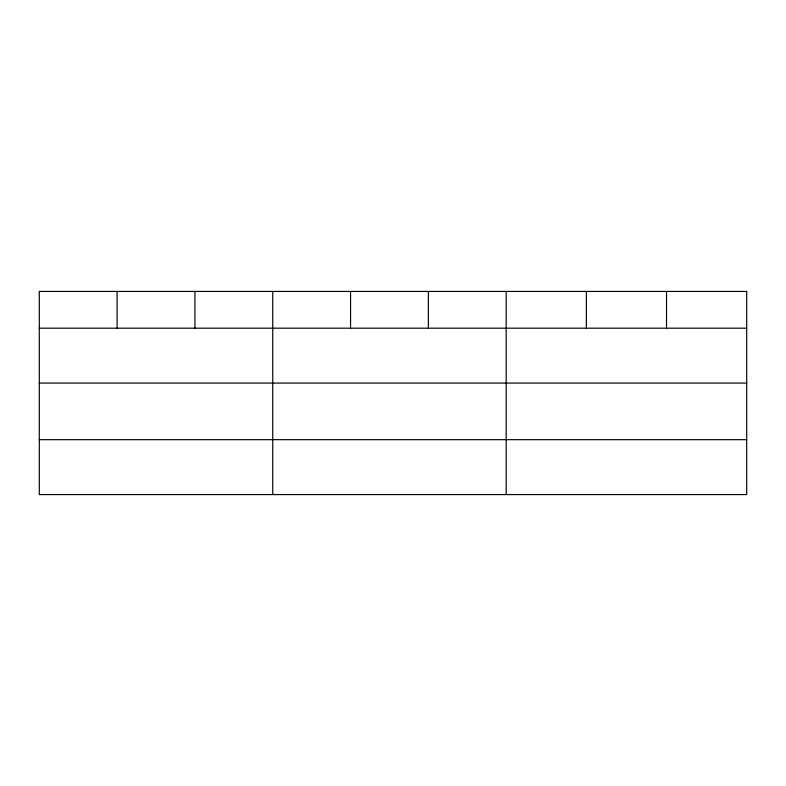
<?xml version="1.0" encoding="UTF-8"?>
<svg xmlns="http://www.w3.org/2000/svg" width="786" height="786" viewBox="0 0 786 786"><rect width="100%" height="100%" fill="white"/><g stroke="black" fill="none" stroke-linecap="round" stroke-linejoin="round"><path stroke-width="1.18" d="M39.3 328.184L746.7 328.184M39.3 383.087L746.7 383.087M39.3 439.659L746.7 439.659M666.528 291.429L666.528 328.184M586.356 291.429L586.356 328.184M506.184 291.429L506.184 494.571M428.37 291.429L428.37 328.184M350.556 291.429L350.556 328.184M272.742 291.429L272.742 494.571M194.928 291.429L194.928 328.184M117.114 291.429L117.114 328.184M746.7 291.429L39.3 291.429L39.3 494.571L746.7 494.571L746.7 291.429"/></g></svg>
